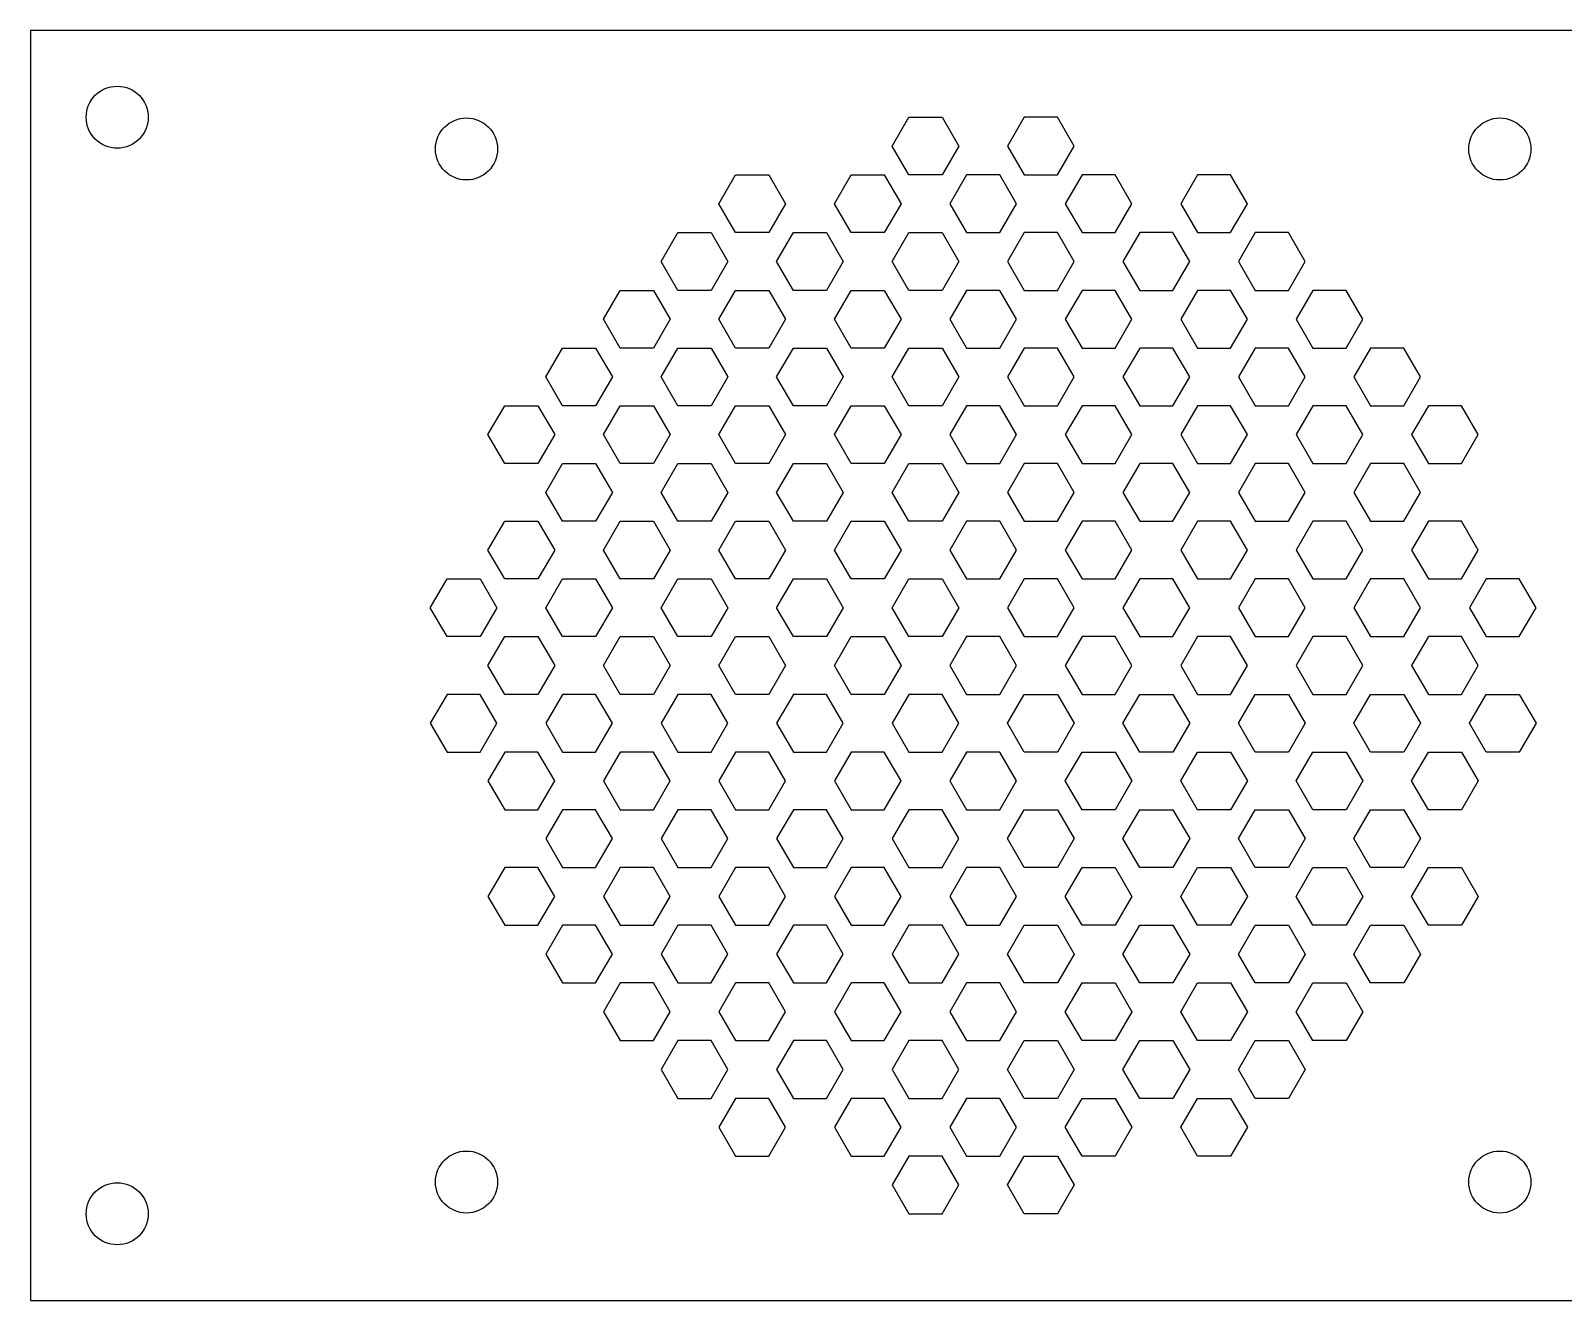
# Model space of a CAD drawing. Header units: millimetres. Extents: x -210 to 90, y -102 to 88.
# Drawn here: x -210 to -103.8, y 0 to 88 of the extents above; entities that cross this region are included whole.
import ezdxf

# ---------------------------------------------------------------- set-up
doc = ezdxf.new("R2010")
doc.units = ezdxf.units.MM

msp = doc.modelspace()

# ---------------------------------------------------------------- linework, layer by layer
at = {"color": 7, "linetype": 'Continuous', "lineweight": 25}
for p, q in [((90, 88), (-210, 88)), ((-210, 88), (-210, 0)), ((-150.31, 80), (-149.15, 82)), ((-149.15, 82), (-146.85, 82)), ((-146.85, 82), (-145.69, 80)), ((-141.15, 82), (-142.31, 80)), ((-138.85, 82), (-141.15, 82)), ((-137.69, 80), (-138.85, 82)), ((-149.15, 78), (-150.31, 80)), ((-145.69, 80), (-146.85, 78)), ((-142.31, 80), (-141.15, 78)), ((-138.85, 78), (-137.69, 80)), ((-162.31, 76), (-161.15, 78)), ((-161.15, 78), (-158.85, 78)), ((-158.85, 78), (-157.69, 76)), ((-154.31, 76), (-153.15, 78)), ((-153.15, 78), (-150.85, 78)), ((-150.85, 78), (-149.69, 76)), ((-146.85, 78), (-149.15, 78)), ((-145.15, 78), (-146.31, 76)), ((-142.85, 78), (-145.15, 78)), ((-141.69, 76), (-142.85, 78)), ((-141.15, 78), (-138.85, 78)), ((-137.15, 78), (-138.31, 76)), ((-134.85, 78), (-137.15, 78)), ((-133.69, 76), (-134.85, 78)), ((-129.15, 78), (-130.31, 76)), ((-126.85, 78), (-129.15, 78)), ((-125.69, 76), (-126.85, 78)), ((-161.15, 74), (-162.31, 76)), ((-157.69, 76), (-158.85, 74)), ((-153.15, 74), (-154.31, 76)), ((-149.69, 76), (-150.85, 74)), ((-146.31, 76), (-145.15, 74)), ((-142.85, 74), (-141.69, 76)), ((-138.31, 76), (-137.15, 74)), ((-134.85, 74), (-133.69, 76)), ((-130.31, 76), (-129.15, 74)), ((-126.85, 74), (-125.69, 76)), ((-166.31, 72), (-165.15, 74)), ((-165.15, 74), (-162.85, 74)), ((-162.85, 74), (-161.69, 72)), ((-158.85, 74), (-161.15, 74)), ((-158.31, 72), (-157.15, 74)), ((-157.15, 74), (-154.85, 74)), ((-154.85, 74), (-153.69, 72)), ((-150.85, 74), (-153.15, 74)), ((-150.31, 72), (-149.15, 74)), ((-149.15, 74), (-146.85, 74)), ((-146.85, 74), (-145.69, 72)), ((-145.15, 74), (-142.85, 74)), ((-141.15, 74), (-142.31, 72)), ((-138.85, 74), (-141.15, 74)), ((-137.69, 72), (-138.85, 74)), ((-137.15, 74), (-134.85, 74)), ((-133.15, 74), (-134.31, 72)), ((-130.85, 74), (-133.15, 74)), ((-129.69, 72), (-130.85, 74)), ((-129.15, 74), (-126.85, 74)), ((-125.15, 74), (-126.31, 72)), ((-122.85, 74), (-125.15, 74)), ((-121.69, 72), (-122.85, 74)), ((-165.15, 70), (-166.31, 72)), ((-161.69, 72), (-162.85, 70)), ((-157.15, 70), (-158.31, 72)), ((-153.69, 72), (-154.85, 70)), ((-149.15, 70), (-150.31, 72)), ((-145.69, 72), (-146.85, 70)), ((-142.31, 72), (-141.15, 70)), ((-138.85, 70), (-137.69, 72)), ((-134.31, 72), (-133.15, 70)), ((-130.85, 70), (-129.69, 72)), ((-126.31, 72), (-125.15, 70)), ((-122.85, 70), (-121.69, 72)), ((-170.31, 68), (-169.15, 70)), ((-169.15, 70), (-166.85, 70)), ((-166.85, 70), (-165.69, 68)), ((-162.85, 70), (-165.15, 70)), ((-162.31, 68), (-161.15, 70)), ((-161.15, 70), (-158.85, 70)), ((-158.85, 70), (-157.69, 68)), ((-154.85, 70), (-157.15, 70)), ((-154.31, 68), (-153.15, 70)), ((-153.15, 70), (-150.85, 70)), ((-150.85, 70), (-149.69, 68)), ((-146.85, 70), (-149.15, 70)), ((-145.15, 70), (-146.31, 68)), ((-142.85, 70), (-145.15, 70)), ((-141.69, 68), (-142.85, 70)), ((-141.15, 70), (-138.85, 70)), ((-137.15, 70), (-138.31, 68)), ((-134.85, 70), (-137.15, 70)), ((-133.69, 68), (-134.85, 70)), ((-133.15, 70), (-130.85, 70)), ((-129.15, 70), (-130.31, 68)), ((-126.85, 70), (-129.15, 70)), ((-125.69, 68), (-126.85, 70)), ((-125.15, 70), (-122.85, 70)), ((-121.15, 70), (-122.31, 68)), ((-118.85, 70), (-121.15, 70)), ((-117.69, 68), (-118.85, 70)), ((-169.15, 66), (-170.31, 68)), ((-165.69, 68), (-166.85, 66)), ((-161.15, 66), (-162.31, 68)), ((-157.69, 68), (-158.85, 66)), ((-153.15, 66), (-154.31, 68)), ((-149.69, 68), (-150.85, 66)), ((-146.31, 68), (-145.15, 66)), ((-142.85, 66), (-141.69, 68)), ((-138.31, 68), (-137.15, 66)), ((-134.85, 66), (-133.69, 68)), ((-130.31, 68), (-129.15, 66)), ((-126.85, 66), (-125.69, 68)), ((-122.31, 68), (-121.15, 66)), ((-118.85, 66), (-117.69, 68)), ((-174.31, 64), (-173.15, 66)), ((-173.15, 66), (-170.85, 66)), ((-170.85, 66), (-169.69, 64)), ((-166.85, 66), (-169.15, 66)), ((-166.31, 64), (-165.15, 66)), ((-165.15, 66), (-162.85, 66)), ((-162.85, 66), (-161.69, 64)), ((-158.85, 66), (-161.15, 66)), ((-158.31, 64), (-157.15, 66)), ((-157.15, 66), (-154.85, 66)), ((-154.85, 66), (-153.69, 64)), ((-150.85, 66), (-153.15, 66)), ((-150.31, 64), (-149.15, 66)), ((-149.15, 66), (-146.85, 66)), ((-146.85, 66), (-145.69, 64)), ((-145.15, 66), (-142.85, 66)), ((-141.15, 66), (-142.31, 64)), ((-138.85, 66), (-141.15, 66)), ((-137.69, 64), (-138.85, 66)), ((-137.15, 66), (-134.85, 66)), ((-133.15, 66), (-134.31, 64)), ((-130.85, 66), (-133.15, 66)), ((-129.69, 64), (-130.85, 66)), ((-129.15, 66), (-126.85, 66)), ((-125.15, 66), (-126.31, 64)), ((-122.85, 66), (-125.15, 66)), ((-121.69, 64), (-122.85, 66)), ((-121.15, 66), (-118.85, 66)), ((-117.15, 66), (-118.31, 64)), ((-114.85, 66), (-117.15, 66)), ((-113.69, 64), (-114.85, 66)), ((-173.15, 62), (-174.31, 64)), ((-169.69, 64), (-170.85, 62)), ((-165.15, 62), (-166.31, 64)), ((-161.69, 64), (-162.85, 62)), ((-157.15, 62), (-158.31, 64)), ((-153.69, 64), (-154.85, 62)), ((-149.15, 62), (-150.31, 64)), ((-145.69, 64), (-146.85, 62)), ((-142.31, 64), (-141.15, 62)), ((-138.85, 62), (-137.69, 64)), ((-134.31, 64), (-133.15, 62)), ((-130.85, 62), (-129.69, 64)), ((-126.31, 64), (-125.15, 62)), ((-122.85, 62), (-121.69, 64)), ((-118.31, 64), (-117.15, 62)), ((-114.85, 62), (-113.69, 64)), ((-178.31, 60), (-177.15, 62)), ((-177.15, 62), (-174.85, 62)), ((-174.85, 62), (-173.69, 60)), ((-170.85, 62), (-173.15, 62)), ((-170.31, 60), (-169.15, 62)), ((-169.15, 62), (-166.85, 62)), ((-166.85, 62), (-165.69, 60)), ((-162.85, 62), (-165.15, 62)), ((-162.31, 60), (-161.15, 62)), ((-161.15, 62), (-158.85, 62)), ((-158.85, 62), (-157.69, 60)), ((-154.85, 62), (-157.15, 62)), ((-154.31, 60), (-153.15, 62)), ((-153.15, 62), (-150.85, 62)), ((-150.85, 62), (-149.69, 60)), ((-146.85, 62), (-149.15, 62)), ((-145.15, 62), (-146.31, 60)), ((-142.85, 62), (-145.15, 62)), ((-141.69, 60), (-142.85, 62)), ((-141.15, 62), (-138.85, 62)), ((-137.15, 62), (-138.31, 60)), ((-134.85, 62), (-137.15, 62)), ((-133.69, 60), (-134.85, 62)), ((-133.15, 62), (-130.85, 62)), ((-129.15, 62), (-130.31, 60)), ((-126.85, 62), (-129.15, 62)), ((-125.69, 60), (-126.85, 62)), ((-125.15, 62), (-122.85, 62)), ((-121.15, 62), (-122.31, 60)), ((-118.85, 62), (-121.15, 62)), ((-117.69, 60), (-118.85, 62)), ((-117.15, 62), (-114.85, 62)), ((-113.15, 62), (-114.31, 60)), ((-110.85, 62), (-113.15, 62)), ((-109.69, 60), (-110.85, 62)), ((-177.15, 58), (-178.31, 60)), ((-173.69, 60), (-174.85, 58)), ((-169.15, 58), (-170.31, 60)), ((-165.69, 60), (-166.85, 58)), ((-161.15, 58), (-162.31, 60)), ((-157.69, 60), (-158.85, 58)), ((-153.15, 58), (-154.31, 60)), ((-149.69, 60), (-150.85, 58)), ((-146.31, 60), (-145.15, 58)), ((-142.85, 58), (-141.69, 60)), ((-138.31, 60), (-137.15, 58)), ((-134.85, 58), (-133.69, 60)), ((-130.31, 60), (-129.15, 58)), ((-126.85, 58), (-125.69, 60)), ((-122.31, 60), (-121.15, 58)), ((-118.85, 58), (-117.69, 60)), ((-114.31, 60), (-113.15, 58)), ((-110.85, 58), (-109.69, 60)), ((-174.85, 58), (-177.15, 58)), ((-174.31, 56), (-173.15, 58)), ((-173.15, 58), (-170.85, 58)), ((-170.85, 58), (-169.69, 56)), ((-166.85, 58), (-169.15, 58)), ((-166.31, 56), (-165.15, 58)), ((-165.15, 58), (-162.85, 58)), ((-162.85, 58), (-161.69, 56)), ((-158.85, 58), (-161.15, 58)), ((-158.31, 56), (-157.15, 58)), ((-157.15, 58), (-154.85, 58)), ((-154.85, 58), (-153.69, 56)), ((-150.85, 58), (-153.15, 58)), ((-150.31, 56), (-149.15, 58)), ((-149.15, 58), (-146.85, 58)), ((-146.85, 58), (-145.69, 56)), ((-145.15, 58), (-142.85, 58)), ((-141.15, 58), (-142.31, 56)), ((-138.85, 58), (-141.15, 58)), ((-137.69, 56), (-138.85, 58)), ((-137.15, 58), (-134.85, 58)), ((-133.15, 58), (-134.31, 56)), ((-130.85, 58), (-133.15, 58)), ((-129.69, 56), (-130.85, 58)), ((-129.15, 58), (-126.85, 58)), ((-125.15, 58), (-126.31, 56)), ((-122.85, 58), (-125.15, 58)), ((-121.69, 56), (-122.85, 58)), ((-121.15, 58), (-118.85, 58)), ((-117.15, 58), (-118.31, 56)), ((-114.85, 58), (-117.15, 58)), ((-113.69, 56), (-114.85, 58)), ((-113.15, 58), (-110.85, 58)), ((-173.15, 54), (-174.31, 56)), ((-169.69, 56), (-170.85, 54)), ((-165.15, 54), (-166.31, 56)), ((-161.69, 56), (-162.85, 54)), ((-157.15, 54), (-158.31, 56)), ((-153.69, 56), (-154.85, 54)), ((-149.15, 54), (-150.31, 56)), ((-145.69, 56), (-146.85, 54)), ((-142.31, 56), (-141.15, 54)), ((-138.85, 54), (-137.69, 56)), ((-134.31, 56), (-133.15, 54)), ((-130.85, 54), (-129.69, 56)), ((-126.31, 56), (-125.15, 54)), ((-122.85, 54), (-121.69, 56)), ((-118.31, 56), (-117.15, 54)), ((-114.85, 54), (-113.69, 56)), ((-178.31, 52), (-177.15, 54)), ((-177.15, 54), (-174.85, 54)), ((-174.85, 54), (-173.69, 52)), ((-170.85, 54), (-173.15, 54)), ((-170.31, 52), (-169.15, 54)), ((-169.15, 54), (-166.85, 54)), ((-166.85, 54), (-165.69, 52)), ((-162.85, 54), (-165.15, 54)), ((-162.31, 52), (-161.15, 54)), ((-161.15, 54), (-158.85, 54)), ((-158.85, 54), (-157.69, 52)), ((-154.85, 54), (-157.15, 54)), ((-154.31, 52), (-153.15, 54)), ((-153.15, 54), (-150.85, 54)), ((-150.85, 54), (-149.69, 52)), ((-146.85, 54), (-149.15, 54)), ((-145.15, 54), (-146.31, 52)), ((-142.85, 54), (-145.15, 54)), ((-141.69, 52), (-142.85, 54)), ((-141.15, 54), (-138.85, 54)), ((-137.15, 54), (-138.31, 52)), ((-134.85, 54), (-137.15, 54)), ((-133.69, 52), (-134.85, 54)), ((-133.15, 54), (-130.85, 54)), ((-129.15, 54), (-130.31, 52)), ((-126.85, 54), (-129.15, 54)), ((-125.69, 52), (-126.85, 54)), ((-125.15, 54), (-122.85, 54)), ((-121.15, 54), (-122.31, 52)), ((-118.85, 54), (-121.15, 54)), ((-117.69, 52), (-118.85, 54)), ((-117.15, 54), (-114.85, 54)), ((-113.15, 54), (-114.31, 52)), ((-110.85, 54), (-113.15, 54)), ((-109.69, 52), (-110.85, 54)), ((-177.15, 50), (-178.31, 52)), ((-173.69, 52), (-174.85, 50)), ((-169.15, 50), (-170.31, 52)), ((-165.69, 52), (-166.85, 50)), ((-161.15, 50), (-162.31, 52)), ((-157.69, 52), (-158.85, 50)), ((-153.15, 50), (-154.31, 52)), ((-149.69, 52), (-150.85, 50)), ((-146.31, 52), (-145.15, 50)), ((-142.85, 50), (-141.69, 52)), ((-138.31, 52), (-137.15, 50)), ((-134.85, 50), (-133.69, 52)), ((-130.31, 52), (-129.15, 50)), ((-126.85, 50), (-125.69, 52)), ((-122.31, 52), (-121.15, 50)), ((-118.85, 50), (-117.69, 52)), ((-114.31, 52), (-113.15, 50)), ((-110.85, 50), (-109.69, 52)), ((-182.31, 48), (-181.15, 50)), ((-181.15, 50), (-178.85, 50)), ((-178.85, 50), (-177.69, 48)), ((-174.85, 50), (-177.15, 50)), ((-174.31, 48), (-173.15, 50)), ((-173.15, 50), (-170.85, 50)), ((-170.85, 50), (-169.69, 48)), ((-166.85, 50), (-169.15, 50)), ((-166.31, 48), (-165.15, 50)), ((-165.15, 50), (-162.85, 50)), ((-162.85, 50), (-161.69, 48)), ((-158.85, 50), (-161.15, 50)), ((-158.31, 48), (-157.15, 50)), ((-157.15, 50), (-154.85, 50)), ((-154.85, 50), (-153.69, 48)), ((-150.85, 50), (-153.15, 50)), ((-150.31, 48), (-149.15, 50)), ((-149.15, 50), (-146.85, 50)), ((-146.85, 50), (-145.69, 48)), ((-145.15, 50), (-142.85, 50)), ((-141.15, 50), (-142.31, 48)), ((-138.85, 50), (-141.15, 50)), ((-137.69, 48), (-138.85, 50)), ((-137.15, 50), (-134.85, 50)), ((-133.15, 50), (-134.31, 48)), ((-130.85, 50), (-133.15, 50)), ((-129.69, 48), (-130.85, 50)), ((-129.15, 50), (-126.85, 50)), ((-125.15, 50), (-126.31, 48)), ((-122.85, 50), (-125.15, 50)), ((-121.69, 48), (-122.85, 50)), ((-121.15, 50), (-118.85, 50)), ((-117.15, 50), (-118.31, 48)), ((-114.85, 50), (-117.15, 50)), ((-113.69, 48), (-114.85, 50)), ((-113.15, 50), (-110.85, 50)), ((-109.15, 50), (-110.31, 48)), ((-106.85, 50), (-109.15, 50)), ((-105.69, 48), (-106.85, 50)), ((-181.15, 46), (-182.31, 48)), ((-177.69, 48), (-178.85, 46)), ((-173.15, 46), (-174.31, 48)), ((-169.69, 48), (-170.85, 46)), ((-165.15, 46), (-166.31, 48)), ((-161.69, 48), (-162.85, 46)), ((-157.15, 46), (-158.31, 48)), ((-153.69, 48), (-154.85, 46)), ((-149.15, 46), (-150.31, 48)), ((-145.69, 48), (-146.85, 46)), ((-142.31, 48), (-141.15, 46)), ((-138.85, 46), (-137.69, 48)), ((-134.31, 48), (-133.15, 46)), ((-130.85, 46), (-129.69, 48)), ((-126.31, 48), (-125.15, 46)), ((-122.85, 46), (-121.69, 48)), ((-118.31, 48), (-117.15, 46)), ((-114.85, 46), (-113.69, 48)), ((-110.31, 48), (-109.15, 46)), ((-106.85, 46), (-105.69, 48)), ((-178.85, 46), (-181.15, 46)), ((-178.31, 44), (-177.15, 46)), ((-177.15, 46), (-174.85, 46)), ((-174.85, 46), (-173.69, 44)), ((-170.85, 46), (-173.15, 46)), ((-170.31, 44), (-169.15, 46)), ((-169.15, 46), (-166.85, 46)), ((-166.85, 46), (-165.69, 44)), ((-162.85, 46), (-165.15, 46)), ((-162.31, 44), (-161.15, 46)), ((-161.15, 46), (-158.85, 46)), ((-158.85, 46), (-157.69, 44)), ((-154.85, 46), (-157.15, 46)), ((-154.31, 44), (-153.15, 46)), ((-153.15, 46), (-150.85, 46)), ((-150.85, 46), (-149.69, 44)), ((-146.85, 46), (-149.15, 46)), ((-145.15, 46), (-146.31, 44)), ((-142.85, 46), (-145.15, 46)), ((-141.69, 44), (-142.85, 46)), ((-141.15, 46), (-138.85, 46)), ((-137.15, 46), (-138.31, 44)), ((-134.85, 46), (-137.15, 46)), ((-133.69, 44), (-134.85, 46)), ((-133.15, 46), (-130.85, 46)), ((-129.15, 46), (-130.31, 44)), ((-126.85, 46), (-129.15, 46)), ((-125.69, 44), (-126.85, 46)), ((-125.15, 46), (-122.85, 46)), ((-121.15, 46), (-122.31, 44)), ((-118.85, 46), (-121.15, 46)), ((-117.69, 44), (-118.85, 46)), ((-117.15, 46), (-114.85, 46)), ((-113.15, 46), (-114.31, 44)), ((-110.85, 46), (-113.15, 46)), ((-109.69, 44), (-110.85, 46)), ((-109.15, 46), (-106.85, 46)), ((-177.15, 42), (-178.31, 44)), ((-173.69, 44), (-174.85, 42)), ((-169.15, 42), (-170.31, 44)), ((-165.69, 44), (-166.85, 42)), ((-161.15, 42), (-162.31, 44)), ((-157.69, 44), (-158.85, 42)), ((-153.15, 42), (-154.31, 44)), ((-149.69, 44), (-150.85, 42)), ((-146.31, 44), (-145.15, 42)), ((-142.85, 42), (-141.69, 44)), ((-138.31, 44), (-137.15, 42)), ((-134.85, 42), (-133.69, 44)), ((-130.31, 44), (-129.15, 42)), ((-126.85, 42), (-125.69, 44)), ((-122.31, 44), (-121.15, 42)), ((-118.85, 42), (-117.69, 44)), ((-114.31, 44), (-113.15, 42)), ((-110.85, 42), (-109.69, 44)), ((-181.15, 42), (-182.31, 40)), ((-178.85, 42), (-181.15, 42)), ((-177.69, 40), (-178.85, 42)), ((-174.85, 42), (-177.15, 42)), ((-173.15, 42), (-174.31, 40)), ((-170.85, 42), (-173.15, 42)), ((-169.69, 40), (-170.85, 42)), ((-166.85, 42), (-169.15, 42)), ((-165.15, 42), (-166.31, 40)), ((-162.85, 42), (-165.15, 42)), ((-161.69, 40), (-162.85, 42)), ((-158.85, 42), (-161.15, 42)), ((-157.15, 42), (-158.31, 40)), ((-154.85, 42), (-157.15, 42)), ((-153.69, 40), (-154.85, 42)), ((-150.85, 42), (-153.15, 42)), ((-149.15, 42), (-150.31, 40)), ((-146.85, 42), (-149.15, 42)), ((-145.69, 40), (-146.85, 42)), ((-145.15, 42), (-142.85, 42)), ((-142.31, 40), (-141.15, 42)), ((-141.15, 42), (-138.85, 42)), ((-138.85, 42), (-137.69, 40)), ((-137.15, 42), (-134.85, 42)), ((-134.31, 40), (-133.15, 42)), ((-133.15, 42), (-130.85, 42)), ((-130.85, 42), (-129.69, 40)), ((-129.15, 42), (-126.85, 42)), ((-126.31, 40), (-125.15, 42)), ((-125.15, 42), (-122.85, 42)), ((-122.85, 42), (-121.69, 40)), ((-121.15, 42), (-118.85, 42)), ((-118.31, 40), (-117.15, 42)), ((-117.15, 42), (-114.85, 42)), ((-114.85, 42), (-113.69, 40)), ((-113.15, 42), (-110.85, 42)), ((-110.31, 40), (-109.15, 42)), ((-109.15, 42), (-106.85, 42)), ((-106.85, 42), (-105.69, 40)), ((-182.31, 40), (-181.15, 38)), ((-178.85, 38), (-177.69, 40)), ((-174.31, 40), (-173.15, 38)), ((-170.85, 38), (-169.69, 40)), ((-166.31, 40), (-165.15, 38)), ((-162.85, 38), (-161.69, 40)), ((-158.31, 40), (-157.15, 38)), ((-154.85, 38), (-153.69, 40)), ((-150.31, 40), (-149.15, 38)), ((-146.85, 38), (-145.69, 40)), ((-141.15, 38), (-142.31, 40)), ((-137.69, 40), (-138.85, 38)), ((-133.15, 38), (-134.31, 40)), ((-129.69, 40), (-130.85, 38)), ((-125.15, 38), (-126.31, 40)), ((-121.69, 40), (-122.85, 38)), ((-117.15, 38), (-118.31, 40)), ((-113.69, 40), (-114.85, 38)), ((-109.15, 38), (-110.31, 40)), ((-105.69, 40), (-106.85, 38)), ((-181.15, 38), (-178.85, 38)), ((-177.15, 38), (-178.31, 36)), ((-174.85, 38), (-177.15, 38)), ((-173.69, 36), (-174.85, 38)), ((-173.15, 38), (-170.85, 38)), ((-169.15, 38), (-170.31, 36)), ((-166.85, 38), (-169.15, 38)), ((-165.69, 36), (-166.85, 38)), ((-165.15, 38), (-162.85, 38)), ((-161.15, 38), (-162.31, 36)), ((-158.85, 38), (-161.15, 38)), ((-157.69, 36), (-158.85, 38)), ((-157.15, 38), (-154.85, 38)), ((-153.15, 38), (-154.31, 36)), ((-150.85, 38), (-153.15, 38)), ((-149.69, 36), (-150.85, 38)), ((-149.15, 38), (-146.85, 38)), ((-145.15, 38), (-146.31, 36)), ((-142.85, 38), (-145.15, 38)), ((-141.69, 36), (-142.85, 38)), ((-138.85, 38), (-141.15, 38)), ((-138.31, 36), (-137.15, 38)), ((-137.15, 38), (-134.85, 38)), ((-134.85, 38), (-133.69, 36)), ((-130.85, 38), (-133.15, 38)), ((-130.31, 36), (-129.15, 38)), ((-129.15, 38), (-126.85, 38)), ((-126.85, 38), (-125.69, 36)), ((-122.85, 38), (-125.15, 38)), ((-122.31, 36), (-121.15, 38)), ((-121.15, 38), (-118.85, 38)), ((-118.85, 38), (-117.69, 36)), ((-114.85, 38), (-117.15, 38)), ((-114.31, 36), (-113.15, 38)), ((-113.15, 38), (-110.85, 38)), ((-110.85, 38), (-109.69, 36)), ((-106.85, 38), (-109.15, 38)), ((-178.31, 36), (-177.15, 34)), ((-174.85, 34), (-173.69, 36)), ((-170.31, 36), (-169.15, 34)), ((-166.85, 34), (-165.69, 36)), ((-162.31, 36), (-161.15, 34)), ((-158.85, 34), (-157.69, 36)), ((-154.31, 36), (-153.15, 34)), ((-150.85, 34), (-149.69, 36)), ((-146.31, 36), (-145.15, 34)), ((-142.85, 34), (-141.69, 36)), ((-137.15, 34), (-138.31, 36)), ((-133.69, 36), (-134.85, 34)), ((-129.15, 34), (-130.31, 36)), ((-125.69, 36), (-126.85, 34)), ((-121.15, 34), (-122.31, 36)), ((-117.69, 36), (-118.85, 34)), ((-113.15, 34), (-114.31, 36)), ((-109.69, 36), (-110.85, 34)), ((-177.15, 34), (-174.85, 34)), ((-173.15, 34), (-174.31, 32)), ((-170.85, 34), (-173.15, 34)), ((-169.69, 32), (-170.85, 34)), ((-169.15, 34), (-166.85, 34)), ((-165.15, 34), (-166.31, 32)), ((-162.85, 34), (-165.15, 34)), ((-161.69, 32), (-162.85, 34)), ((-161.15, 34), (-158.85, 34)), ((-157.15, 34), (-158.31, 32)), ((-154.85, 34), (-157.15, 34)), ((-153.69, 32), (-154.85, 34)), ((-153.15, 34), (-150.85, 34)), ((-149.15, 34), (-150.31, 32)), ((-146.85, 34), (-149.15, 34)), ((-145.69, 32), (-146.85, 34)), ((-145.15, 34), (-142.85, 34)), ((-142.31, 32), (-141.15, 34)), ((-141.15, 34), (-138.85, 34)), ((-138.85, 34), (-137.69, 32)), ((-134.85, 34), (-137.15, 34)), ((-134.31, 32), (-133.15, 34)), ((-133.15, 34), (-130.85, 34)), ((-130.85, 34), (-129.69, 32)), ((-126.85, 34), (-129.15, 34)), ((-126.31, 32), (-125.15, 34)), ((-125.15, 34), (-122.85, 34)), ((-122.85, 34), (-121.69, 32)), ((-118.85, 34), (-121.15, 34)), ((-118.31, 32), (-117.15, 34)), ((-117.15, 34), (-114.85, 34)), ((-114.85, 34), (-113.69, 32)), ((-110.85, 34), (-113.15, 34)), ((-174.31, 32), (-173.15, 30)), ((-170.85, 30), (-169.69, 32)), ((-166.31, 32), (-165.15, 30)), ((-162.85, 30), (-161.69, 32)), ((-158.31, 32), (-157.15, 30)), ((-154.85, 30), (-153.69, 32)), ((-150.31, 32), (-149.15, 30)), ((-146.85, 30), (-145.69, 32)), ((-141.15, 30), (-142.31, 32)), ((-137.69, 32), (-138.85, 30)), ((-133.15, 30), (-134.31, 32)), ((-129.69, 32), (-130.85, 30)), ((-125.15, 30), (-126.31, 32)), ((-121.69, 32), (-122.85, 30)), ((-117.15, 30), (-118.31, 32)), ((-113.69, 32), (-114.85, 30)), ((-177.15, 30), (-178.31, 28)), ((-174.85, 30), (-177.15, 30)), ((-173.69, 28), (-174.85, 30)), ((-173.15, 30), (-170.85, 30)), ((-169.15, 30), (-170.31, 28)), ((-166.85, 30), (-169.15, 30)), ((-165.69, 28), (-166.85, 30)), ((-165.15, 30), (-162.85, 30)), ((-161.15, 30), (-162.31, 28)), ((-158.85, 30), (-161.15, 30)), ((-157.69, 28), (-158.85, 30)), ((-157.15, 30), (-154.85, 30)), ((-153.15, 30), (-154.31, 28)), ((-150.85, 30), (-153.15, 30)), ((-149.69, 28), (-150.85, 30)), ((-149.15, 30), (-146.85, 30)), ((-145.15, 30), (-146.31, 28)), ((-142.85, 30), (-145.15, 30)), ((-141.69, 28), (-142.85, 30)), ((-138.85, 30), (-141.15, 30)), ((-138.31, 28), (-137.15, 30)), ((-137.15, 30), (-134.85, 30)), ((-134.85, 30), (-133.69, 28)), ((-130.85, 30), (-133.15, 30)), ((-130.31, 28), (-129.15, 30)), ((-129.15, 30), (-126.85, 30)), ((-126.85, 30), (-125.69, 28)), ((-122.85, 30), (-125.15, 30)), ((-122.31, 28), (-121.15, 30)), ((-121.15, 30), (-118.85, 30)), ((-118.85, 30), (-117.69, 28)), ((-114.85, 30), (-117.15, 30)), ((-114.31, 28), (-113.15, 30)), ((-113.15, 30), (-110.85, 30)), ((-110.85, 30), (-109.69, 28)), ((-178.31, 28), (-177.15, 26)), ((-174.85, 26), (-173.69, 28)), ((-170.31, 28), (-169.15, 26)), ((-166.85, 26), (-165.69, 28)), ((-162.31, 28), (-161.15, 26)), ((-158.85, 26), (-157.69, 28)), ((-154.31, 28), (-153.15, 26)), ((-150.85, 26), (-149.69, 28)), ((-146.31, 28), (-145.15, 26)), ((-142.85, 26), (-141.69, 28)), ((-137.15, 26), (-138.31, 28)), ((-133.69, 28), (-134.85, 26)), ((-129.15, 26), (-130.31, 28)), ((-125.69, 28), (-126.85, 26)), ((-121.15, 26), (-122.31, 28)), ((-117.69, 28), (-118.85, 26)), ((-113.15, 26), (-114.31, 28)), ((-109.69, 28), (-110.85, 26)), ((-177.15, 26), (-174.85, 26)), ((-173.15, 26), (-174.31, 24)), ((-170.85, 26), (-173.15, 26)), ((-169.69, 24), (-170.85, 26)), ((-169.15, 26), (-166.85, 26)), ((-165.15, 26), (-166.31, 24)), ((-162.85, 26), (-165.15, 26)), ((-161.69, 24), (-162.85, 26)), ((-161.15, 26), (-158.85, 26)), ((-157.15, 26), (-158.31, 24)), ((-154.85, 26), (-157.15, 26)), ((-153.69, 24), (-154.85, 26)), ((-153.15, 26), (-150.85, 26)), ((-149.15, 26), (-150.31, 24)), ((-146.85, 26), (-149.15, 26)), ((-145.69, 24), (-146.85, 26)), ((-145.15, 26), (-142.85, 26)), ((-142.31, 24), (-141.15, 26)), ((-141.15, 26), (-138.85, 26)), ((-138.85, 26), (-137.69, 24)), ((-134.85, 26), (-137.15, 26)), ((-134.31, 24), (-133.15, 26)), ((-133.15, 26), (-130.85, 26)), ((-130.85, 26), (-129.69, 24)), ((-126.85, 26), (-129.15, 26)), ((-126.31, 24), (-125.15, 26)), ((-125.15, 26), (-122.85, 26)), ((-122.85, 26), (-121.69, 24)), ((-118.85, 26), (-121.15, 26)), ((-118.31, 24), (-117.15, 26)), ((-117.15, 26), (-114.85, 26)), ((-114.85, 26), (-113.69, 24)), ((-110.85, 26), (-113.15, 26)), ((-174.31, 24), (-173.15, 22)), ((-170.85, 22), (-169.69, 24)), ((-166.31, 24), (-165.15, 22)), ((-162.85, 22), (-161.69, 24)), ((-158.31, 24), (-157.15, 22)), ((-154.85, 22), (-153.69, 24)), ((-150.31, 24), (-149.15, 22)), ((-146.85, 22), (-145.69, 24)), ((-141.15, 22), (-142.31, 24)), ((-137.69, 24), (-138.85, 22)), ((-133.15, 22), (-134.31, 24)), ((-129.69, 24), (-130.85, 22)), ((-125.15, 22), (-126.31, 24)), ((-121.69, 24), (-122.85, 22)), ((-117.15, 22), (-118.31, 24)), ((-113.69, 24), (-114.85, 22)), ((-173.15, 22), (-170.85, 22)), ((-169.15, 22), (-170.31, 20)), ((-166.85, 22), (-169.15, 22)), ((-165.69, 20), (-166.85, 22)), ((-165.15, 22), (-162.85, 22)), ((-161.15, 22), (-162.31, 20)), ((-158.85, 22), (-161.15, 22)), ((-157.69, 20), (-158.85, 22)), ((-157.15, 22), (-154.85, 22)), ((-153.15, 22), (-154.31, 20)), ((-150.85, 22), (-153.15, 22)), ((-149.69, 20), (-150.85, 22)), ((-149.15, 22), (-146.85, 22)), ((-145.15, 22), (-146.31, 20)), ((-142.85, 22), (-145.15, 22)), ((-141.69, 20), (-142.85, 22)), ((-138.85, 22), (-141.15, 22)), ((-138.31, 20), (-137.15, 22)), ((-137.15, 22), (-134.85, 22)), ((-134.85, 22), (-133.69, 20)), ((-130.85, 22), (-133.15, 22)), ((-130.31, 20), (-129.15, 22)), ((-129.15, 22), (-126.85, 22)), ((-126.85, 22), (-125.69, 20)), ((-122.85, 22), (-125.15, 22)), ((-122.31, 20), (-121.15, 22)), ((-121.15, 22), (-118.85, 22)), ((-118.85, 22), (-117.69, 20)), ((-114.85, 22), (-117.15, 22)), ((-170.31, 20), (-169.15, 18)), ((-166.85, 18), (-165.69, 20)), ((-162.31, 20), (-161.15, 18)), ((-158.85, 18), (-157.69, 20)), ((-154.31, 20), (-153.15, 18)), ((-150.85, 18), (-149.69, 20)), ((-146.31, 20), (-145.15, 18)), ((-142.85, 18), (-141.69, 20)), ((-137.15, 18), (-138.31, 20)), ((-133.69, 20), (-134.85, 18)), ((-129.15, 18), (-130.31, 20)), ((-125.69, 20), (-126.85, 18)), ((-121.15, 18), (-122.31, 20)), ((-117.69, 20), (-118.85, 18)), ((-169.15, 18), (-166.85, 18)), ((-165.15, 18), (-166.31, 16)), ((-162.85, 18), (-165.15, 18)), ((-161.69, 16), (-162.85, 18)), ((-161.15, 18), (-158.85, 18)), ((-157.15, 18), (-158.31, 16)), ((-154.85, 18), (-157.15, 18)), ((-153.69, 16), (-154.85, 18)), ((-153.15, 18), (-150.85, 18)), ((-149.15, 18), (-150.31, 16)), ((-146.85, 18), (-149.15, 18)), ((-145.69, 16), (-146.85, 18)), ((-145.15, 18), (-142.85, 18)), ((-142.31, 16), (-141.15, 18)), ((-141.15, 18), (-138.85, 18)), ((-138.85, 18), (-137.69, 16)), ((-134.85, 18), (-137.15, 18)), ((-134.31, 16), (-133.15, 18)), ((-133.15, 18), (-130.85, 18)), ((-130.85, 18), (-129.69, 16)), ((-126.85, 18), (-129.15, 18)), ((-126.31, 16), (-125.15, 18)), ((-125.15, 18), (-122.85, 18)), ((-122.85, 18), (-121.69, 16)), ((-118.85, 18), (-121.15, 18)), ((-166.31, 16), (-165.15, 14)), ((-162.85, 14), (-161.69, 16)), ((-158.31, 16), (-157.15, 14)), ((-154.85, 14), (-153.69, 16)), ((-150.31, 16), (-149.15, 14)), ((-146.85, 14), (-145.69, 16)), ((-141.15, 14), (-142.31, 16)), ((-137.69, 16), (-138.85, 14)), ((-133.15, 14), (-134.31, 16)), ((-129.69, 16), (-130.85, 14)), ((-125.15, 14), (-126.31, 16)), ((-121.69, 16), (-122.85, 14)), ((-165.15, 14), (-162.85, 14)), ((-161.15, 14), (-162.31, 12)), ((-158.85, 14), (-161.15, 14)), ((-157.69, 12), (-158.85, 14)), ((-157.15, 14), (-154.85, 14)), ((-153.15, 14), (-154.31, 12)), ((-150.85, 14), (-153.15, 14)), ((-149.69, 12), (-150.85, 14)), ((-149.15, 14), (-146.85, 14)), ((-145.15, 14), (-146.31, 12)), ((-142.85, 14), (-145.15, 14)), ((-141.69, 12), (-142.85, 14)), ((-138.85, 14), (-141.15, 14)), ((-138.31, 12), (-137.15, 14)), ((-137.15, 14), (-134.85, 14)), ((-134.85, 14), (-133.69, 12)), ((-130.85, 14), (-133.15, 14)), ((-130.31, 12), (-129.15, 14)), ((-129.15, 14), (-126.85, 14)), ((-126.85, 14), (-125.69, 12)), ((-122.85, 14), (-125.15, 14)), ((-162.31, 12), (-161.15, 10)), ((-158.85, 10), (-157.69, 12)), ((-154.31, 12), (-153.15, 10)), ((-150.85, 10), (-149.69, 12)), ((-146.31, 12), (-145.15, 10)), ((-142.85, 10), (-141.69, 12)), ((-137.15, 10), (-138.31, 12)), ((-133.69, 12), (-134.85, 10)), ((-129.15, 10), (-130.31, 12)), ((-125.69, 12), (-126.85, 10)), ((-161.15, 10), (-158.85, 10)), ((-153.15, 10), (-150.85, 10)), ((-149.15, 10), (-150.31, 8)), ((-146.85, 10), (-149.15, 10)), ((-145.69, 8), (-146.85, 10)), ((-145.15, 10), (-142.85, 10)), ((-142.31, 8), (-141.15, 10)), ((-141.15, 10), (-138.85, 10)), ((-138.85, 10), (-137.69, 8)), ((-134.85, 10), (-137.15, 10)), ((-126.85, 10), (-129.15, 10)), ((-150.31, 8), (-149.15, 6)), ((-146.85, 6), (-145.69, 8)), ((-141.15, 6), (-142.31, 8)), ((-137.69, 8), (-138.85, 6)), ((-149.15, 6), (-146.85, 6)), ((-138.85, 6), (-141.15, 6)), ((-210, 0), (0, 0))]:
    msp.add_line(p, q, dxfattribs=at)
for centre in [(-204, 82), (-179.8, 79.8), (-108.2, 79.8), (-179.8, 8.2), (-108.2, 8.2), (-204, 6)]:
    msp.add_circle(centre, 2.15, dxfattribs=at)

doc.saveas('drawing.dxf')
